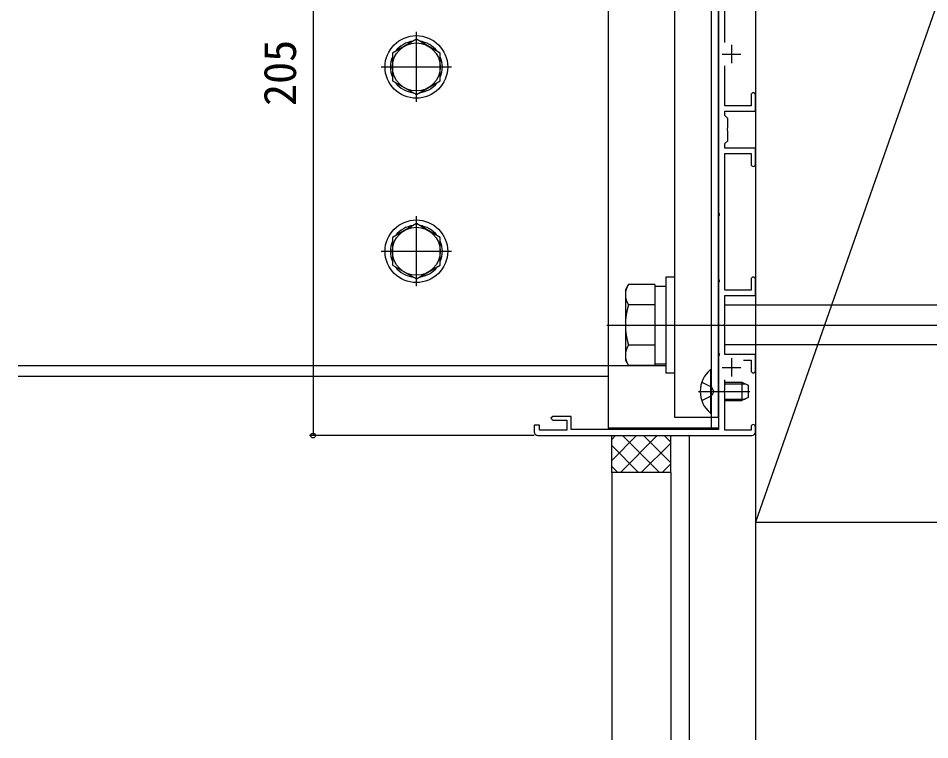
# Model space of a CAD drawing. Units: millimetres, scale not verified. Extents: x -525 to 525, y -782 to 778.
# Drawn here: x 15 to 262.3, y 99.7 to 295.4 of the extents above; entities that cross this region are included whole.
import ezdxf
from ezdxf.enums import TextEntityAlignment as Align

# ---------------------------------------------------------------- set-up
doc = ezdxf.new("R2010")
doc.units = ezdxf.units.MM
doc.header["$LTSCALE"] = 4
for name, color, linetype in [('0-2_YKK_11', 7, 'Continuous'), ('0-3_YKK_12', 2, 'Continuous'), ('0-4_YKK_13', 4, 'Continuous'), ('0-5_YKK_D', 6, 'Continuous'), ('0-7_YSS_K', 3, 'Continuous')]:
    doc.layers.add(name, color=color, linetype=linetype)
doc.styles.add('ＭＳ ゴシック', font='')
doc.styles.get('ＭＳ ゴシック').set_extended_font_data('MS Gothic')

msp = doc.modelspace()

# ---------------------------------------------------------------- linework, layer by layer
at = {"layer": '0-2_YKK_11'}
for p, q in [((208.5, 288.2), (208.5, 283.2)), ((206, 285.7), (211, 285.7)), ((208.5, 203.2), (208.5, 198.2)), ((206, 200.7), (211, 200.7)), ((215, 183.2), (215, 184.6)), ((156, 182.2), (214, 182.2))]:
    msp.add_line(p, q, dxfattribs=at)
for points in [[(206.7, 288.862), (206.7, 322.7), (213.8, 322.7), (213.8, 319.8)], [(205, 311.742), (205, 242.658), (205.12, 242.475), (205.12, 241.925), (205, 241.742), (205, 224.658), (205.12, 224.475), (205.12, 223.925), (205, 223.742), (205, 204.658), (205.12, 204.475), (205.12, 203.925), (205, 203.742), (205, 183.9), (165, 183.9), (165, 187.4), (160, 187.4), (159.5, 186.9), (160, 186.4), (163.8, 186.4), (163.8, 183.7), (156.4, 183.7), (156.4, 185), (155, 185), (155, 183.2)], [(213.8, 274.6), (213.8, 271.7), (206.7, 271.7), (206.7, 282.538)], [(215, 255.8), (215, 260.2), (206.7, 260.2), (206.7, 261.4), (207.5, 262.2), (207.5, 264.742), (207.38, 264.925), (207.38, 265.475), (207.5, 265.658), (207.5, 268.2), (206.7, 269), (206.7, 270.2), (215, 270.2), (215, 274.6)], [(213.8, 224.6), (213.8, 221.7), (206.7, 221.7), (206.7, 258.7), (213.8, 258.7), (213.8, 255.8)], [(215, 199.8), (215, 204.2), (206.7, 204.2), (206.7, 211.742), (206.58, 211.925), (206.58, 212.475), (206.7, 212.658), (206.7, 220.2), (215, 220.2), (215, 224.6)], [(211.773, 202.7), (213.8, 202.7), (213.8, 199.8)], [(213.8, 184.6), (213.8, 183.7), (206.7, 183.7), (206.7, 193.742), (206.58, 193.925), (206.58, 194.475), (206.7, 194.658), (206.7, 197.343)]]:
    msp.add_lwpolyline(points, dxfattribs=at)
for centre, radius, start, end in [((214.4, 274.6), 0.6, 90.00001, 179.99999), ((214.4, 274.6), 0.6, 0.00001, 89.99999), ((214.4, 255.8), 0.6, 180.00001, 269.99999), ((214.4, 255.8), 0.6, 270.00001, 359.99999), ((214.4, 224.6), 0.6, 90.00001, 179.99999), ((214.4, 224.6), 0.6, 0.00001, 89.99999), ((214.4, 199.8), 0.6, 180.00001, 269.99999), ((214.4, 199.8), 0.6, 270.00001, 359.99999), ((156, 183.2), 1, 180.00001, 269.99999), ((214.4, 184.6), 0.6, 90.00001, 179.99999), ((214, 183.2), 1, 270.00001, 359.99999), ((214.4, 184.6), 0.6, 0.00001, 89.99999)]:
    msp.add_arc(centre, radius, start, end, dxfattribs=at)
at = {"layer": '0-3_YKK_12'}
msp.add_line((175, 198.199), (15, 198.199), dxfattribs=at)
at = {"layer": '0-4_YKK_13'}
for p, q in [((175, 359.2), (175, 184.2)), ((203, 359.2), (203, 184.2)), ((205, 359.2), (205, 184.2)), ((123, 272.7), (123, 291.7)), ((113.5, 282.2), (132.5, 282.2)), ((123, 222.7), (123, 241.7)), ((113.5, 232.2), (132.5, 232.2)), ((193, 225.2), (190.7, 225.2)), ((179.7, 221.7), (180.549, 223.17)), ((187.7, 223.17), (180.549, 223.17)), ((187.7, 223.17), (187.7, 201.23)), ((187.7, 222.7), (190.7, 222.7)), ((179.7, 221.7), (179.7, 202.7)), ((187.7, 217.685), (180.549, 217.685)), ((174.7, 212.2), (377.7, 212.2)), ((187.7, 206.715), (180.549, 206.715)), ((15, 201.2), (190.7, 201.2)), ((179.7, 202.7), (180.549, 201.23)), ((187.7, 201.23), (180.549, 201.23)), ((187.7, 201.7), (190.7, 201.7)), ((202.752, 200.1), (203, 200.1)), ((202.752, 200.1), (202.752, 188.3)), ((203, 188.3), (203, 200.1)), ((200.417, 196.7), (203.135, 195.345)), ((206.7, 196.7), (211.3, 196.7)), ((206.7, 196.267), (212.22, 196.267)), ((211.3, 196.7), (213, 195.9)), ((211.3, 196.7), (211.3, 191.7)), ((213, 195.9), (213, 192.5)), ((199.5, 194.2), (213.5, 194.2)), ((200.417, 191.7), (203.135, 193.055)), ((203.744, 194.2), (203.135, 195.345)), ((203.744, 194.2), (203.135, 193.055)), ((206.7, 192.133), (212.22, 192.133)), ((206.7, 191.7), (211.3, 191.7)), ((213, 192.5), (211.3, 191.7)), ((202.752, 188.3), (203, 188.3)), ((205, 184.2), (175, 184.2))]:
    msp.add_line(p, q, dxfattribs=at)
for points in [[(205, 187.2), (205, 352.2), (193, 352.2), (193, 187.2)], [(123, 289.706), (116.5, 285.953), (116.5, 278.447), (123, 274.694), (129.5, 278.447), (129.5, 285.953)], [(123, 239.706), (116.5, 235.953), (116.5, 228.447), (123, 224.694), (129.5, 228.447), (129.5, 235.953)]]:
    msp.add_lwpolyline(points, close=True, dxfattribs=at)
for points in [[(190.7, 225.2), (190.7, 199.2), (193, 199.2)], [(306, 217.6), (215, 217.6), (206.7, 217.6)], [(306, 206.8), (215, 206.8), (206.7, 206.8)]]:
    msp.add_lwpolyline(points, dxfattribs=at)
for centre, radius in [((123, 282.2), 8.5), ((123, 282.2), 6.5), ((123, 232.2), 8.5), ((123, 232.2), 6.5)]:
    msp.add_circle(centre, radius, dxfattribs=at)
for centre, radius, start, end in [((123, 282.2), 7.05, 97.21814, 142.78186), ((123, 282.2), 7.05, 37.21814, 82.78186), ((123, 282.2), 7.05, 157.21814, 202.78186), ((123, 282.2), 7.05, 337.21814, 22.78186), ((123, 282.2), 7.05, 217.21814, 262.78186), ((123, 282.2), 7.05, 277.21814, 322.78186), ((123, 232.2), 7.05, 97.21814, 142.78186), ((123, 232.2), 7.05, 37.21814, 82.78186), ((123, 232.2), 7.05, 157.21814, 202.78186), ((123, 232.2), 7.05, 337.21814, 22.78186), ((123, 232.2), 7.05, 217.21814, 262.78186), ((123, 232.2), 7.05, 277.21814, 322.78186), ((184.556, 220.427), 4.856, 145.61575, 214.38425), ((197.851, 212.2), 18.151, 162.41205, 197.58795), ((184.556, 203.973), 4.856, 145.61575, 214.38425), ((207.7, 194.2), 7.7, 129.98312, 230.01688)]:
    msp.add_arc(centre, radius, start, end, dxfattribs=at)
at = {"layer": '0-5_YKK_D'}
for p, q in [((95, 387.2), (95, 182.2)), ((155, 182.2), (94, 182.2))]:
    msp.add_line(p, q, dxfattribs=at)
msp.add_circle((95, 182.2), 0.637, dxfattribs=at)
at = {"layer": '0-7_YSS_K'}
for p, q in [((320, 458.7), (215, 158.7)), ((215, 458.7), (215, 99.7)), ((176, 181.152), (177.048, 182.2)), ((176, 175.495), (182.705, 182.2)), ((178.362, 172.2), (188.362, 182.2)), ((188.94, 172.2), (178.94, 182.2)), ((192, 174.797), (184.597, 182.2)), ((192, 180.454), (190.254, 182.2)), ((192, 172.2), (192, 182.2)), ((197, 182.2), (197, 99.7)), ((183.283, 172.2), (176, 179.483)), ((184.019, 172.2), (192, 180.181)), ((177.626, 172.2), (176, 173.826)), ((189.676, 172.2), (192, 174.524)), ((176, 172.2), (176, 99.7)), ((192, 172.2), (192, 99.7))]:
    msp.add_line(p, q, dxfattribs=at)
msp.add_lwpolyline([(215, 458.7), (215, 158.7), (320, 158.7), (320, 458.7)], close=True, dxfattribs=at)
msp.add_lwpolyline([(192, 172.2), (176, 172.2), (176, 182.2)], dxfattribs=at)

# ---------------------------------------------------------------- texts
at = {"layer": '0-5_YKK_D', "style": 'ＭＳ ゴシック'}
msp.add_text('205', height=8.798, rotation=90, dxfattribs=at).set_placement((93, 271.609), align=Align.BOTTOM_LEFT)

doc.saveas('drawing.dxf')
